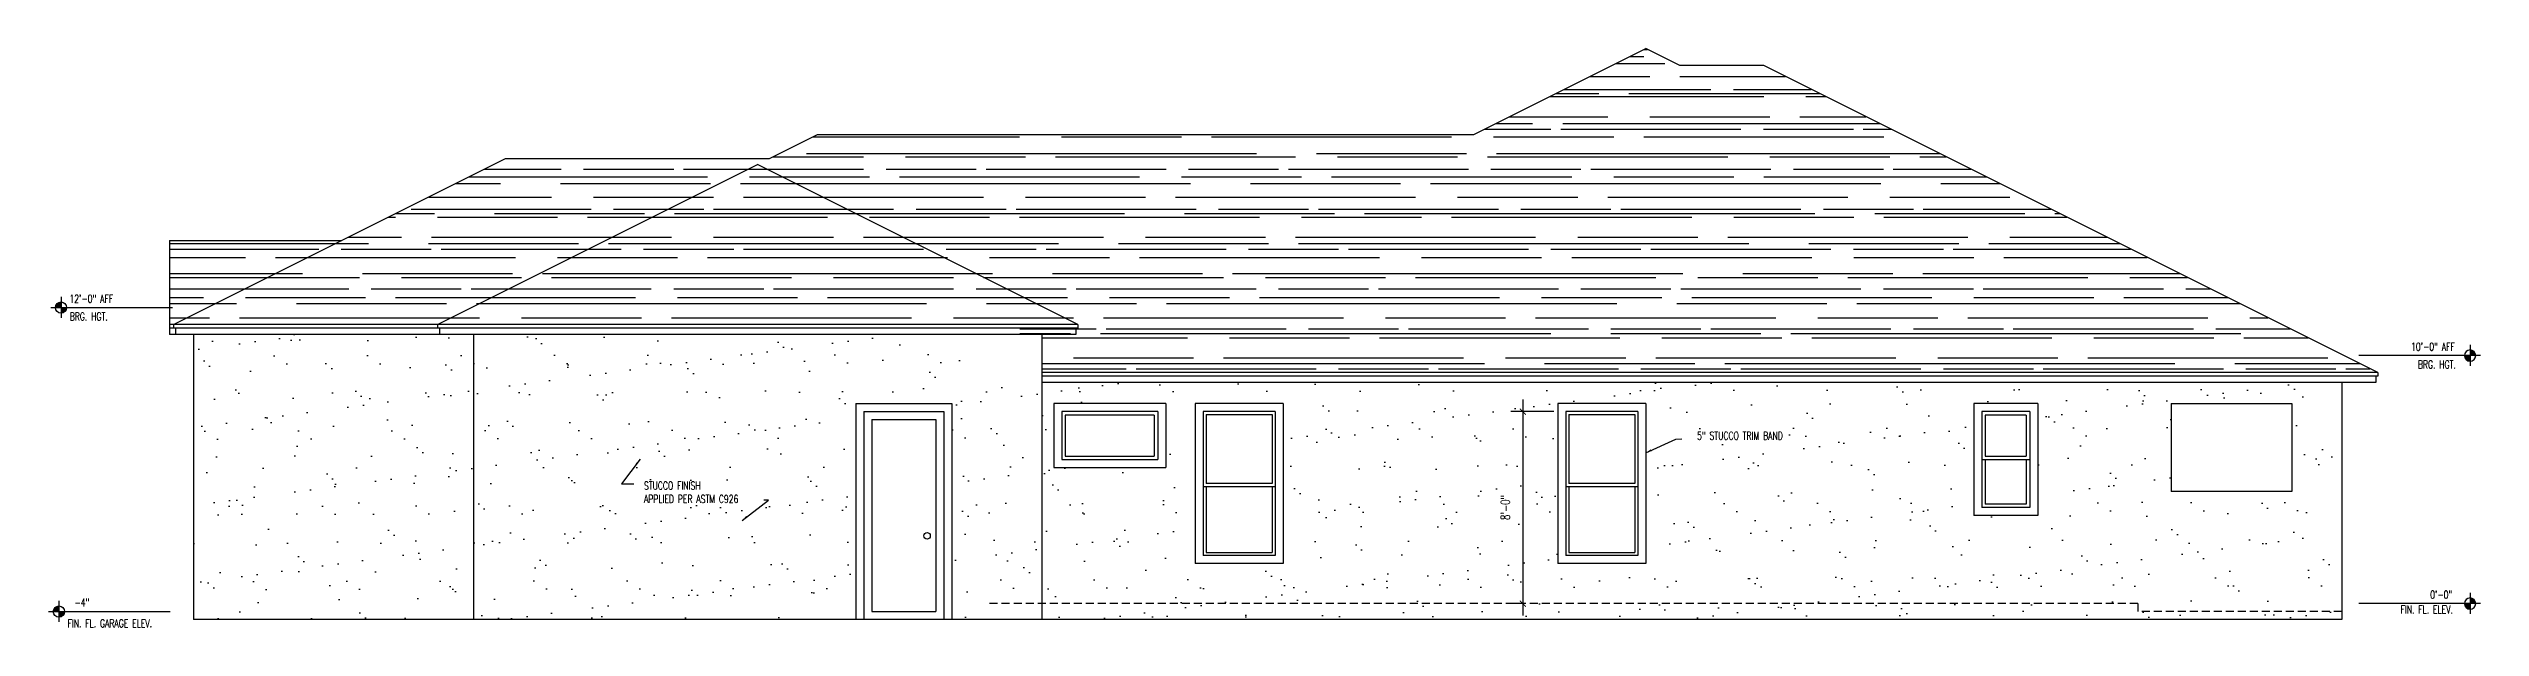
# Model space of a CAD drawing. Header units: inches. Extents: x -25328 to 8149, y -5530 to 4336.
# Drawn here: x -2152 to -936, y -1592 to -1303 of the extents above; entities that cross this region are included whole.
import ezdxf

# ---------------------------------------------------------------- set-up
doc = ezdxf.new("R2010")
doc.units = ezdxf.units.IN
doc.header["$LTSCALE"] = 16
doc.header["$MEASUREMENT"] = 0
doc.linetypes.add('HIDDEN', pattern=[0.375, 0.25, -0.125])
doc.layers.get('0').update_dxf_attribs({"linetype": 'CONTINUOUS'})
doc.layers.get('DEFPOINTS').update_dxf_attribs({"linetype": 'CONTINUOUS'})
for name, color, linetype in [('CONC', 3, 'CONTINUOUS'), ('DIM', 5, 'CONTINUOUS'), ('DIMS', 5, 'CONTINUOUS'), ('DOORS', 1, 'CONTINUOUS'), ('ROOF', 1, 'CONTINUOUS'), ('TEXT', 11, 'CONTINUOUS'), ('WALLS EXT', 6, 'CONTINUOUS'), ('WALLS INT', 6, 'CONTINUOUS'), ('WINDOWS', 1, 'CONTINUOUS')]:
    doc.layers.add(name, color=color, linetype=linetype)
doc.styles.add('PAYTAS RM', font='romans.shx', dxfattribs={"width": 0.7, "height": 4.5})
doc.styles.add('PAYTS NOTES', font='romans.shx', dxfattribs={"width": 0.7, "height": 4.5})
doc.dimstyles.new('DIM- PAYTAS', dxfattribs={"dimscale": 48, "dimtxt": 0.1, "dimasz": 0.0625, "dimexe": 0.125, "dimexo": 0.125, "dimgap": 0.125, "dimtad": 1, "dimdec": 1, "dimzin": 3, "dimdsep": 46, "dimlunit": 4, "dimtxsty": 'PAYTAS RM', "dimblk": 'ARCHTICK', "dimcen": 0.09, "dimdle": 0.125, "dimclrd": 5, "dimclre": 5, "dimclrt": 11, "dimadec": 0, "dimazin": 0, "dimtfac": 1, "dimtdec": 1, "dimtofl": 0, "dimtmove": 2, "dimatfit": 3, "dimfxl": 0, "dimfrac": 2, "dimtolj": 1, "dimtzin": 3, "dimarcsym": 0})
pattern_1 = [(37.5, (0, -1490.438), (-0.9449, 28.90236), [0, -22.8, 0, -25.5, 0, -24.375]), (7.5, (0, -1490.438), (26.54665, 42.3322), [0, -12.3, 0, -20.55, 0, -7.875]), (327.5, (-18.45, -1490.438), (46.71213, 0.0849), [0, -7.5, 0, -27, 0, -35.25]), (317.5, (-18.45, -1490.438), (45.0919, 13.1651), [0, -3.75, 0, -17.7, 0, -20.25])]

# ---------------------------------------------------------------- blocks, each defined once
blk = doc.blocks.new('ELEVBUB')
for p, q in [((-0.142, 0), (0.078, 0)), ((0, 0.151), (0, -0.142))]:
    blk.add_line(p, q)
at = {"const_width": 0.0781}
for points in [[(0, 0.039, 0.414214), (-0.039, 0, 1)], [(0, -0.039, 0.414213), (0.039, 0, 1)]]:
    blk.add_lwpolyline(points, format="xyb", dxfattribs=at)
blk.add_circle((0, 0), 0.0781)
blk = doc.blocks.new('_ArchTick')
at = {"color": 0, "linetype": 'ByBlock', "const_width": 0.15}
blk.add_lwpolyline([(-0.5, -0.5), (0.5, 0.5)], dxfattribs=at)
blk = doc.blocks.new('*D1031')
at = {"layer": 'DEFPOINTS', "color": 0, "transparency": 16777216}
for p in [(-1393.4, -1484.4), (-1414.9, -1580.4), (-1411, -1580.4)]:
    blk.add_point(p, dxfattribs=at)
at = {"layer": 'DIM', "color": 5, "lineweight": -2, "transparency": 16777216}
for p, q in [((-1414.9, -1478.4), (-1414.9, -1586.4)), ((-1399.4, -1484.4), (-1420.9, -1484.4)), ((-1417, -1580.4), (-1420.9, -1580.4))]:
    blk.add_line(p, q, dxfattribs=at)
at = {"layer": 'DIM', "color": 5, "lineweight": -2, "transparency": 16777216, "xscale": 3, "yscale": 3, "zscale": 3}
for p, rotation in [((-1414.9, -1484.4), 90), ((-1414.9, -1580.4), 270)]:
    blk.add_blockref('_ArchTick', p, dxfattribs=dict(at, rotation=rotation))
at = {"layer": 'DIM', "color": 11, "transparency": 16777216, "insert": (-1423.6, -1532.4), "char_height": 4.5, "attachment_point": 5, "rotation": 90, "style": 'PAYTAS RM', "bg_fill": 3, "box_fill_scale": 1.25, "bg_fill_color": 256, "bg_fill_true_color": 13158600, "bg_fill_transparency": 0}
blk.add_mtext('\\A1;8\'-0"', dxfattribs=at)

msp = doc.modelspace()

# ---------------------------------------------------------------- hatches: boundary and pattern name
at = {"layer": 'WALLS INT'}
h = msp.add_hatch(dxfattribs=at)
h.set_pattern_fill('AR-RROOF', color=8, scale=15)
h.set_pattern_definition([(0, (0, -1490.438), (33, 15), [225, -30, 75, -15]), (0, (19.95, -1482.938), (-15, 19.95), [45, -4.95, 90, -11.25]), (0, (7.5, -1477.688), (78, 10.05), [120, -21, 60, -15])])
h.paths.add_polyline_path([(-2005.35535723, -1398.88629231), (-2091.43996376, -1398.88629231), (-2091.43996376, -1440.92859557), (-2089.43996376, -1440.92859557)])
h.paths.add_polyline_path([(-1666.43996376, -1445.92859557), (-1655.43996376, -1445.92859557), (-1655.43996376, -1464.92859557), (-987.43996376, -1464.92859557), (-1294.43996376, -1311.42859557), (-1336.43996376, -1311.42859557), (-1353.43996376, -1302.92859557), (-1439.43996376, -1345.92859557), (-1767.43996376, -1345.92859557), (-1791.43996376, -1357.92859557), (-1923.43996376, -1357.92859557), (-2089.43996376, -1440.92859557), (-1957.43996376, -1440.92859557), (-1957.43996376, -1442.60564656), (-1666.43996376, -1442.60564656)])
h = msp.add_hatch(dxfattribs=at)
h.set_pattern_fill('AR-SAND', color=8, scale=15)
h.set_pattern_definition(pattern_1)
h.paths.add_polyline_path([(-1939.43996376, -1588.40073153), (-1939.43996376, -1445.92859557), (-2079.43996376, -1445.92859557), (-2079.43996376, -1588.40073153)])
h.paths.add_polyline_path([(-1107.43996376, -1580.40073153), (-1107.43996376, -1584.40073153), (-1005.43996376, -1584.40073153), (-1005.43996376, -1469.92859557), (-1683.43996376, -1469.92859557), (-1683.43996376, -1580.40073153)])
h.paths.add_polyline_path([(-1649.43996376, -1512.40073153), (-1649.43996376, -1480.40073153), (-1593.43996376, -1480.40073153), (-1593.43996376, -1512.40073153)], flags=16)
h.paths.add_polyline_path([(-1645.43996376, -1508.40073153), (-1645.43996376, -1484.40073153), (-1597.43996376, -1484.40073153), (-1597.43996376, -1508.40073153)], flags=0)
h.paths.add_polyline_path([(-1643.68996376, -1506.65073153), (-1643.68996376, -1486.15073153), (-1599.18996376, -1486.15073153), (-1599.18996376, -1506.65073153)], flags=0)
h.paths.add_polyline_path([(-1578.63831888, -1480.40073153), (-1534.63831888, -1480.40073153), (-1534.63831888, -1560.40073153), (-1578.63831888, -1560.40073153)], flags=16)
h.paths.add_polyline_path([(-1574.63831888, -1484.40073153), (-1538.63831888, -1484.40073153), (-1538.63831888, -1556.40073153), (-1574.63831888, -1556.40073153)], flags=0)
h.paths.add_polyline_path([(-1573.13831888, -1521.90073153), (-1540.13831888, -1521.90073153), (-1540.13831888, -1554.90073153), (-1573.13831888, -1554.90073153)], flags=0)
h.paths.add_polyline_path([(-1573.13831888, -1520.40073153), (-1573.13831888, -1485.90073153), (-1540.13831888, -1485.90073153), (-1540.13831888, -1520.40073153)], flags=0)
h.paths.add_polyline_path([(-1397.43996376, -1480.40073153), (-1353.43996376, -1480.40073153), (-1353.43996376, -1560.40073153), (-1397.43996376, -1560.40073153)], flags=16)
h.paths.add_polyline_path([(-1393.43996376, -1484.40073153), (-1357.43996376, -1484.40073153), (-1357.43996376, -1556.40073153), (-1393.43996376, -1556.40073153)], flags=0)
h.paths.add_polyline_path([(-1391.93996376, -1521.90073153), (-1358.93996376, -1521.90073153), (-1358.93996376, -1554.90073153), (-1391.93996376, -1554.90073153)], flags=0)
h.paths.add_polyline_path([(-1391.93996376, -1520.40073153), (-1391.93996376, -1485.90073153), (-1358.93996376, -1485.90073153), (-1358.93996376, -1520.40073153)], flags=0)
h.paths.add_polyline_path([(-1189.43996376, -1536.40073153), (-1189.43996376, -1480.40073153), (-1157.43996376, -1480.40073153), (-1157.43996376, -1536.40073153)], flags=16)
h.paths.add_polyline_path([(-1185.43996376, -1532.40073153), (-1185.43996376, -1484.40073153), (-1161.43996376, -1484.40073153), (-1161.43996376, -1532.40073153)], flags=0)
h.paths.add_polyline_path([(-1163.18996376, -1508.40073153), (-1163.18996376, -1530.65073153), (-1183.68996376, -1530.65073153), (-1183.68996376, -1508.40073153)], flags=0)
h.paths.add_polyline_path([(-1183.68996376, -1506.65073153), (-1183.68996376, -1486.15073153), (-1163.18996376, -1486.15073153), (-1163.18996376, -1506.65073153)], flags=0)
h.paths.add_polyline_path([(-1090.67500866, -1524.40073153), (-1090.67500866, -1480.40073153), (-1030.43996376, -1480.40073153), (-1030.43996376, -1524.40073153)], flags=16)
h.paths.add_polyline_path([(-1700.37715557, -1480.40073153), (-1700.37715557, -1588.40073153), (-1683.43996376, -1588.40073153), (-1683.43996376, -1445.92859557), (-1939.43996376, -1445.92859557), (-1939.43996376, -1588.40073153), (-1748.37715557, -1588.40073153), (-1748.37715557, -1480.40073153)])
h = msp.add_hatch(dxfattribs=at)
h.set_pattern_fill('AR-SAND', color=8, scale=15)
h.set_pattern_definition(pattern_1)
h.paths.add_polyline_path([(-1005.43996376, -1588.40073153), (-1005.43996376, -1584.40073153), (-1107.43996376, -1584.40073153), (-1107.43996376, -1580.40073153), (-1655.43996376, -1580.40073153), (-1655.43996376, -1588.40073153)])

# ---------------------------------------------------------------- linework, layer by layer
at = {"layer": 'CONC', "color": 8, "linetype": 'HIDDEN'}
for p, q in [((-1107.43996376, -1580.40073153), (-1683.43996376, -1580.40073153)), ((-1107.43996376, -1580.40073153), (-1107.43996376, -1584.40073153)), ((-1005.43996376, -1584.40073153), (-1107.43996376, -1584.40073153))]:
    msp.add_line(p, q, dxfattribs=at)
at = {"layer": 'CONC'}
msp.add_line((-1005.43996376, -1588.40073153), (-2079.43996376, -1588.40073153), dxfattribs=at)
at = {"layer": 'DIMS'}
for p, q in [((-2142.89679113, -1432.40073153), (-2089.98179984, -1432.40073153)), ((-944.09540249, -1456.40073153), (-997.01039378, -1456.40073153)), ((-944.09540249, -1580.40073153), (-997.01039378, -1580.40073153)), ((-2143.97935522, -1584.40073153), (-2091.06436393, -1584.40073153))]:
    msp.add_line(p, q, dxfattribs=at)
at = {"layer": 'DOORS', "color": 165}
msp.add_line((-1637.43996376, -1440.92859557), (-1637.43996376, -1442.60564656), dxfattribs=at)
at = {"layer": 'ROOF', "color": 6}
for p, q in [((-1439.43996376, -1345.92859557), (-1353.43996376, -1302.92859557)), ((-1336.43996376, -1311.42859557), (-1353.43996376, -1302.92859557)), ((-987.43996376, -1464.92859557), (-1294.43996376, -1311.42859557)), ((-1791.43996376, -1357.92859557), (-1767.43996376, -1345.92859557)), ((-1767.43996376, -1345.92859557), (-1439.43996376, -1345.92859557)), ((-2089.43996376, -1440.92859557), (-1923.43996376, -1357.92859557)), ((-1957.43996376, -1440.92859557), (-1797.43996376, -1360.92859557)), ((-1923.43996376, -1357.92859557), (-1791.43996376, -1357.92859557)), ((-1637.43996376, -1440.92859557), (-1797.43996376, -1360.92859557)), ((-2091.43996376, -1398.88629231), (-2091.43996376, -1445.92859557)), ((-2091.43996376, -1398.88629231), (-2005.35535723, -1398.88629231)), ((-1637.43996376, -1440.92859557), (-2091.43996376, -1440.92859557)), ((-1637.43996376, -1442.60564656), (-2091.43996376, -1442.60564656)), ((-1638.43996376, -1445.92859557), (-2091.43996376, -1445.92859557)), ((-2089.43996376, -1440.92859557), (-2089.43996376, -1442.60564656)), ((-2088.43996376, -1442.60564656), (-2088.43996376, -1445.92859557)), ((-1957.43996376, -1440.92859557), (-1957.43996376, -1442.60564656)), ((-1956.43996376, -1442.60564656), (-1956.43996376, -1445.92859557)), ((-1638.43996376, -1442.60564656), (-1638.43996376, -1445.92859557)), ((-988.43996376, -1469.92859557), (-1005.43996376, -1469.92859557)), ((-988.43996376, -1466.60564656), (-988.43996376, -1469.92859557)), ((-987.43996376, -1464.92859557), (-987.43996376, -1466.60564656))]:
    msp.add_line(p, q, dxfattribs=at)
at = {"layer": 'WALLS EXT'}
for p, q in [((-987.43996376, -1464.92859557), (-1655.43996376, -1464.92859557)), ((-987.43996376, -1466.60564656), (-1655.43996376, -1466.60564656)), ((-988.43996376, -1469.92859557), (-1655.43996376, -1469.92859557)), ((-1090.67500866, -1480.40073153), (-1030.43996376, -1480.40073153))]:
    msp.add_line(p, q, dxfattribs=at)
at = {"layer": 'WALLS EXT', "color": 1}
for p, q in [((-1748.37715557, -1480.40073153), (-1700.37715557, -1480.40073153)), ((-1748.37715557, -1480.40073153), (-1748.37715557, -1588.40073153)), ((-1700.37715557, -1480.40073153), (-1700.37715557, -1588.40073153)), ((-1744.37715557, -1484.40073153), (-1744.37715557, -1588.40073153)), ((-1744.37715557, -1484.40073153), (-1704.37715557, -1484.40073153)), ((-1740.37715557, -1488.40073153), (-1740.37715557, -1584.40073153)), ((-1740.37715557, -1488.40073153), (-1708.37715557, -1488.40073153)), ((-1708.37715557, -1488.40073153), (-1708.37715557, -1584.40073153)), ((-1704.37715557, -1484.40073153), (-1704.37715557, -1588.40073153)), ((-1740.37715557, -1584.40073153), (-1708.37715557, -1584.40073153))]:
    msp.add_line(p, q, dxfattribs=at)
msp.add_circle((-1712.72764346, -1546.51997586), 1.60358288, dxfattribs=at)
at = {"layer": 'WALLS INT'}
for p, q in [((-1294.43996376, -1311.42859557), (-1336.43996376, -1311.42859557)), ((-2079.43996376, -1445.92859557), (-2079.43996376, -1588.40073153)), ((-2079.43996376, -1445.92859557), (-2079.43996376, -1588.40073153)), ((-1939.43996376, -1445.92859557), (-1939.43996376, -1588.40073153)), ((-1939.43996376, -1445.92859557), (-1939.43996376, -1588.40073153)), ((-1655.43996376, -1445.92859557), (-1655.43996376, -1588.40073153)), ((-1005.43996376, -1469.92859557), (-1005.43996376, -1588.40073153)), ((-1005.43996376, -1469.92859557), (-1005.43996376, -1588.40073153)), ((-1090.67500866, -1480.40073153), (-1090.67500866, -1524.40073153)), ((-1030.43996376, -1480.40073153), (-1030.43996376, -1524.40073153)), ((-1030.43996376, -1524.40073153), (-1090.67500866, -1524.40073153))]:
    msp.add_line(p, q, dxfattribs=at)
at = {"layer": 'WINDOWS'}
for p, q in [((-1593.43996376, -1480.40073153), (-1649.43996376, -1480.40073153)), ((-1649.43996376, -1480.40073153), (-1649.43996376, -1512.40073153)), ((-1593.43996376, -1480.40073153), (-1593.43996376, -1512.40073153)), ((-1534.63831888, -1480.40073153), (-1578.63831888, -1480.40073153)), ((-1578.63831888, -1480.40073153), (-1578.63831888, -1560.40073153)), ((-1534.63831888, -1480.40073153), (-1534.63831888, -1560.40073153)), ((-1353.43996376, -1480.40073153), (-1397.43996376, -1480.40073153)), ((-1397.43996376, -1480.40073153), (-1397.43996376, -1560.40073153)), ((-1353.43996376, -1480.40073153), (-1353.43996376, -1560.40073153)), ((-1157.43996376, -1480.40073153), (-1189.43996376, -1480.40073153)), ((-1189.43996376, -1480.40073153), (-1189.43996376, -1536.40073153)), ((-1157.43996376, -1480.40073153), (-1157.43996376, -1536.40073153)), ((-1645.43996376, -1484.40073153), (-1645.43996376, -1508.40073153)), ((-1597.43996376, -1484.40073153), (-1645.43996376, -1484.40073153)), ((-1643.68996376, -1486.15073153), (-1643.68996376, -1506.65073153)), ((-1599.18996376, -1486.15073153), (-1643.68996376, -1486.15073153)), ((-1599.18996376, -1486.15073153), (-1599.18996376, -1506.65073153)), ((-1597.43996376, -1484.40073153), (-1597.43996376, -1508.40073153)), ((-1574.63831888, -1484.40073153), (-1574.63831888, -1556.40073153)), ((-1538.63831888, -1484.40073153), (-1574.63831888, -1484.40073153)), ((-1574.63831888, -1484.40073153), (-1574.63831888, -1556.40073153)), ((-1573.13831888, -1485.90073153), (-1540.13831888, -1485.90073153)), ((-1573.13831888, -1485.90073153), (-1573.13831888, -1520.40073153)), ((-1540.13831888, -1485.90073153), (-1540.13831888, -1520.40073153)), ((-1538.63831888, -1484.40073153), (-1538.63831888, -1556.40073153)), ((-1393.43996376, -1484.40073153), (-1393.43996376, -1556.40073153)), ((-1357.43996376, -1484.40073153), (-1393.43996376, -1484.40073153)), ((-1393.43996376, -1484.40073153), (-1393.43996376, -1556.40073153)), ((-1391.93996376, -1485.90073153), (-1358.93996376, -1485.90073153)), ((-1391.93996376, -1485.90073153), (-1391.93996376, -1520.40073153)), ((-1358.93996376, -1485.90073153), (-1358.93996376, -1520.40073153)), ((-1357.43996376, -1484.40073153), (-1357.43996376, -1556.40073153)), ((-1185.43996376, -1484.40073153), (-1185.43996376, -1532.40073153)), ((-1161.43996376, -1484.40073153), (-1185.43996376, -1484.40073153)), ((-1183.68996376, -1486.15073153), (-1183.68996376, -1506.65073153)), ((-1163.18996376, -1486.15073153), (-1183.68996376, -1486.15073153)), ((-1163.18996376, -1486.15073153), (-1163.18996376, -1506.65073153)), ((-1161.43996376, -1484.40073153), (-1161.43996376, -1532.40073153)), ((-1643.68996376, -1506.65073153), (-1599.18996376, -1506.65073153)), ((-1183.68996376, -1506.65073153), (-1163.18996376, -1506.65073153)), ((-1649.43996376, -1512.40073153), (-1593.43996376, -1512.40073153)), ((-1645.43996376, -1508.40073153), (-1597.43996376, -1508.40073153)), ((-1185.43996376, -1508.40073153), (-1161.43996376, -1508.40073153)), ((-1183.68996376, -1508.40073153), (-1183.68996376, -1530.65073153)), ((-1163.18996376, -1508.40073153), (-1163.18996376, -1530.65073153)), ((-1574.63831888, -1521.90073153), (-1538.63831888, -1521.90073153)), ((-1540.13831888, -1520.40073153), (-1573.13831888, -1520.40073153)), ((-1573.13831888, -1521.90073153), (-1573.13831888, -1554.90073153)), ((-1540.13831888, -1521.90073153), (-1540.13831888, -1554.90073153)), ((-1393.43996376, -1521.90073153), (-1357.43996376, -1521.90073153)), ((-1358.93996376, -1520.40073153), (-1391.93996376, -1520.40073153)), ((-1391.93996376, -1521.90073153), (-1391.93996376, -1554.90073153)), ((-1358.93996376, -1521.90073153), (-1358.93996376, -1554.90073153)), ((-1163.18996376, -1530.65073153), (-1183.68996376, -1530.65073153)), ((-1157.43996376, -1536.40073153), (-1189.43996376, -1536.40073153)), ((-1161.43996376, -1532.40073153), (-1185.43996376, -1532.40073153)), ((-1573.13831888, -1554.90073153), (-1540.13831888, -1554.90073153)), ((-1391.93996376, -1554.90073153), (-1358.93996376, -1554.90073153)), ((-1534.63831888, -1560.40073153), (-1578.63831888, -1560.40073153)), ((-1538.63831888, -1556.40073153), (-1574.63831888, -1556.40073153)), ((-1353.43996376, -1560.40073153), (-1397.43996376, -1560.40073153)), ((-1357.43996376, -1556.40073153), (-1393.43996376, -1556.40073153))]:
    msp.add_line(p, q, dxfattribs=at)

# ---------------------------------------------------------------- block references
at = {"layer": 'DIMS', "yscale": 36, "zscale": 36}
for p, xscale in [((-2145.70929113, -1432.40073153), 36), ((-941.28290249, -1456.40073153), -36), ((-2146.79185522, -1584.40073153), 36), ((-941.28290249, -1580.40073153), -36)]:
    msp.add_blockref('ELEVBUB', p, dxfattribs=dict(at, xscale=xscale))

# ---------------------------------------------------------------- texts
at = {"layer": 'TEXT', "style": 'PAYTS NOTES', "width": 0.7}
for s, p in [('12\'-0" AFF', (-2141.50386965, -1429.94073368)), ('BRG. HGT.', (-2141.33750197, -1438.82676208)), ('10\'-0" AFF', (-970.8216573, -1453.94073368)), ('BRG. HGT.', (-967.38802499, -1462.82676208)), ('STUCCO FINISH', (-1854.26251461, -1523.43053736)), ('APPLIED PER ASTM C926', (-1854.26251461, -1530.09720403)), ('-4"', (-2138.95376241, -1581.91343909)), ('0\'-0"', (-961.25432863, -1577.91343909)), ('FIN. FL. GARAGE ELEV.', (-2142.42006606, -1592.27711226)), ('FIN. FL. ELEV.', (-976.05469165, -1585.34962713))]:
    msp.add_text(s, height=4, dxfattribs=at).set_placement(p)
at = {"layer": 'TEXT', "insert": (-1284.92678688, -1496.45680315), "char_height": 4, "width": 103.1729513398, "attachment_point": 6, "style": 'PAYTS NOTES'}
msp.add_mtext('\\A1;5" STUCCO TRIM BAND', dxfattribs=at)

# ---------------------------------------------------------------- leaders
at = {"layer": 'DIM'}
msp.add_leader([(-1353.43999442, -1504.96111398), (-1338.3963318, -1498.16810685), (-1335.45112045, -1498.05487731)], dimstyle='DIM- PAYTAS', override={"dimgap": 0.125, "dimtad": 0, "dimtfill": 1, "dimarcsym": 2}, dxfattribs=at)
at = {"layer": 'DIMS'}
for points in [[(-1856.23583151, -1508.2043379), (-1865.51894004, -1520.43355039), (-1859.40051444, -1520.43355039)], [(-1805.17875692, -1538.77735729), (-1792.06973955, -1528.63434201), (-1794.41879934, -1528.65663461)]]:
    msp.add_leader(points, dimstyle='DIM- PAYTAS', override={"dimgap": 0.125, "dimtad": 0}, dxfattribs=at)

# ---------------------------------------------------------------- next in the draw order: dimensions: what is measured, and where the dimension line sits
at = {"layer": 'DIM'}
dim = msp.add_linear_dim(base=(-1414.92376746, -1580.40073153), p1=(-1393.43996376, -1484.40073153), p2=(-1411.02023537, -1580.40073153), angle=90, dimstyle='DIM- PAYTAS', override={"dimtfill": 1, "dimarcsym": 2}, dxfattribs=at)
dim.commit()
dim.dimension.update_dxf_attribs({"geometry": '*D1031', "text_midpoint": (-1423.60233888, -1532.40073153)})

doc.saveas('drawing.dxf')
